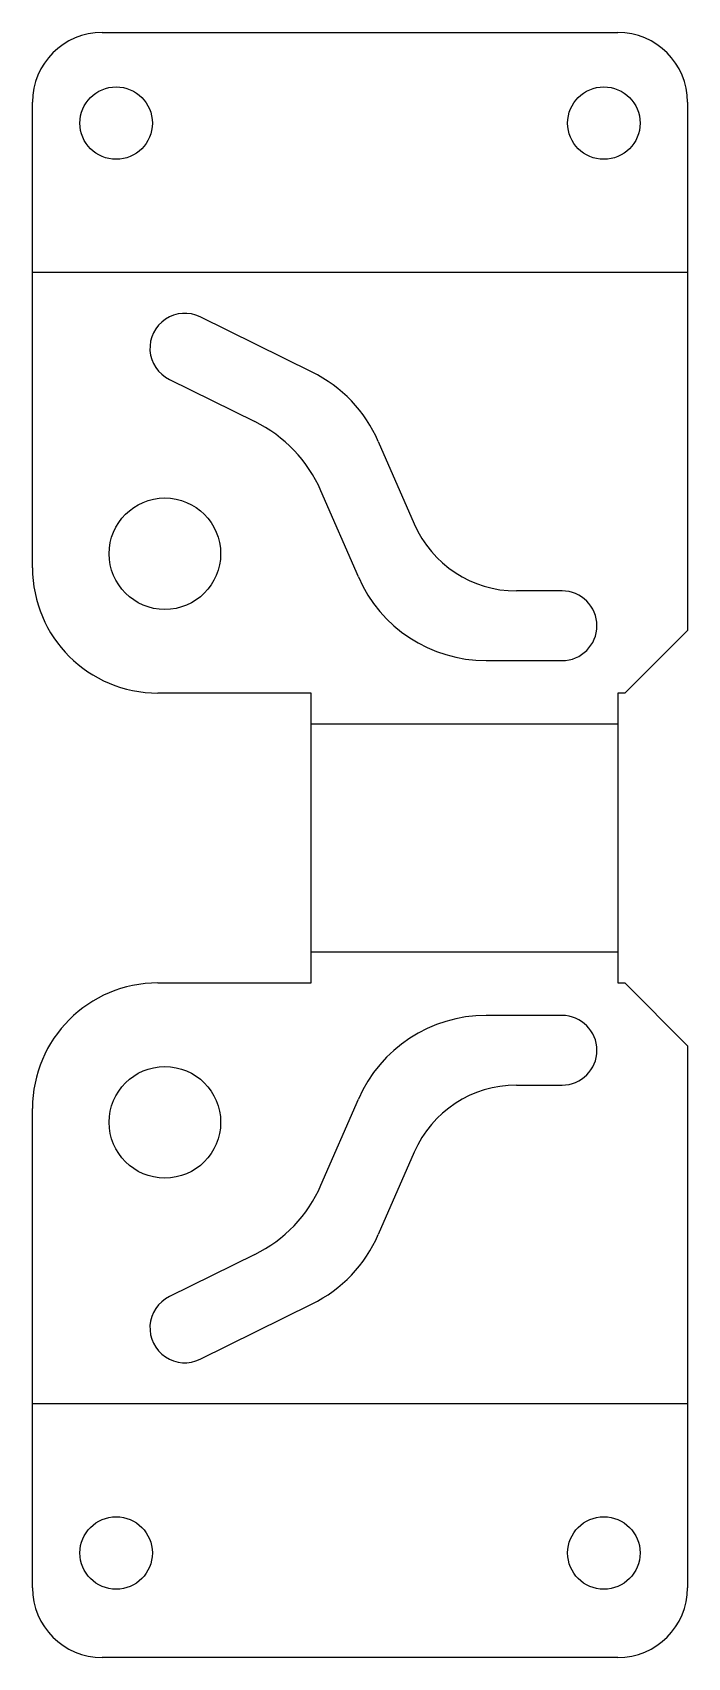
# Model space of a CAD drawing. Header units: millimetres. Extents: x -31 to 16, y -59 to 58.
import ezdxf

# ---------------------------------------------------------------- set-up
doc = ezdxf.new("R2010")
doc.units = ezdxf.units.MM
doc.layers.add('Unfold_Sketch', color=7, linetype='CONTINUOUS')

msp = doc.modelspace()

# ---------------------------------------------------------------- linework, layer by layer
at = {"layer": 'Unfold_Sketch'}
for p, q in [((-26, 57.7965), (11, 57.7965)), ((-31, 19.3982), (-31, 52.7965)), ((16, 52.7965), (16, 14.8982)), ((-31, 40.5973), (16, 40.5973)), ((-10.9335, 33.4276), (-18.9684, 37.3904)), ((-21.18, 32.9061), (-15.0464, 29.881)), ((-6.18835, 28.4517), (-3.61288, 22.5377)), ((-7.6161, 18.7391), (-10.3013, 24.9052)), ((7, 17.7318), (3.7218, 17.7318)), ((16, 14.8982), (11.5, 10.3982)), ((1.55225, 12.7318), (7, 12.7318)), ((-11, 10.3982), (-22, 10.3982)), ((-11, -10.3982), (-11, 10.3982)), ((11.5, 10.3982), (11, 10.3982)), ((11, 10.3982), (11, -10.3982)), ((-11, 8.19911), (11, 8.19911)), ((11, -8.19911), (-11, -8.19911)), ((-22, -10.3982), (-11, -10.3982)), ((11, -10.3982), (11.5, -10.3982)), ((11.5, -10.3982), (16, -14.8982)), ((7, -12.7318), (1.55225, -12.7318)), ((16, -14.8982), (16, -53.7965)), ((3.7218, -17.7318), (7, -17.7318)), ((-31, -53.7965), (-31, -19.3982)), ((-10.3013, -24.9052), (-7.6161, -18.7391)), ((-3.61288, -22.5377), (-6.18835, -28.4517)), ((-15.0464, -29.881), (-21.18, -32.9061)), ((-18.9684, -37.3904), (-10.9335, -33.4276)), ((16, -40.5973), (-31, -40.5973)), ((11, -58.7965), (-26, -58.7965))]:
    msp.add_line(p, q, dxfattribs=at)
for centre, radius in [((-25, 51.2965), 2.6), ((10, 51.2965), 2.6), ((-21.5, 20.3982), 4), ((-21.5, -20.3982), 4), ((-25, -51.2965), 2.6), ((10, -51.2965), 2.6)]:
    msp.add_circle(centre, radius, dxfattribs=at)
for centre, radius, start, end in [((-26, 52.7965), 5, 90, 180), ((11, 52.7965), 5, 0, 90), ((-20.0742, 35.1482), 2.5, 63.7477, -116.252), ((-15.3567, 24.459), 10, 23.5324, 63.7477), ((-19.4697, 20.9125), 10, 23.5324, 63.7477), ((3.7218, 25.7318), 8, -156.468, -90), ((-22, 19.3982), 9, 180, -90), ((1.55225, 22.7318), 10, -156.468, -90), ((7, 15.2318), 2.5, -90, 90), ((-22, -19.3982), 9, 90, 180), ((1.55225, -22.7318), 10, 90, 156.468), ((7, -15.2318), 2.5, -90, 90), ((3.7218, -25.7318), 8, 90, 156.468), ((-19.4697, -20.9125), 10, -63.7477, -23.5324), ((-15.3567, -24.459), 10, -63.7477, -23.5324), ((-20.0742, -35.1482), 2.5, 116.252, -63.7477), ((-26, -53.7965), 5, 180, -90), ((11, -53.7965), 5, -90, 0)]:
    msp.add_arc(centre, radius, start, end, dxfattribs=at)

doc.saveas('drawing.dxf')
